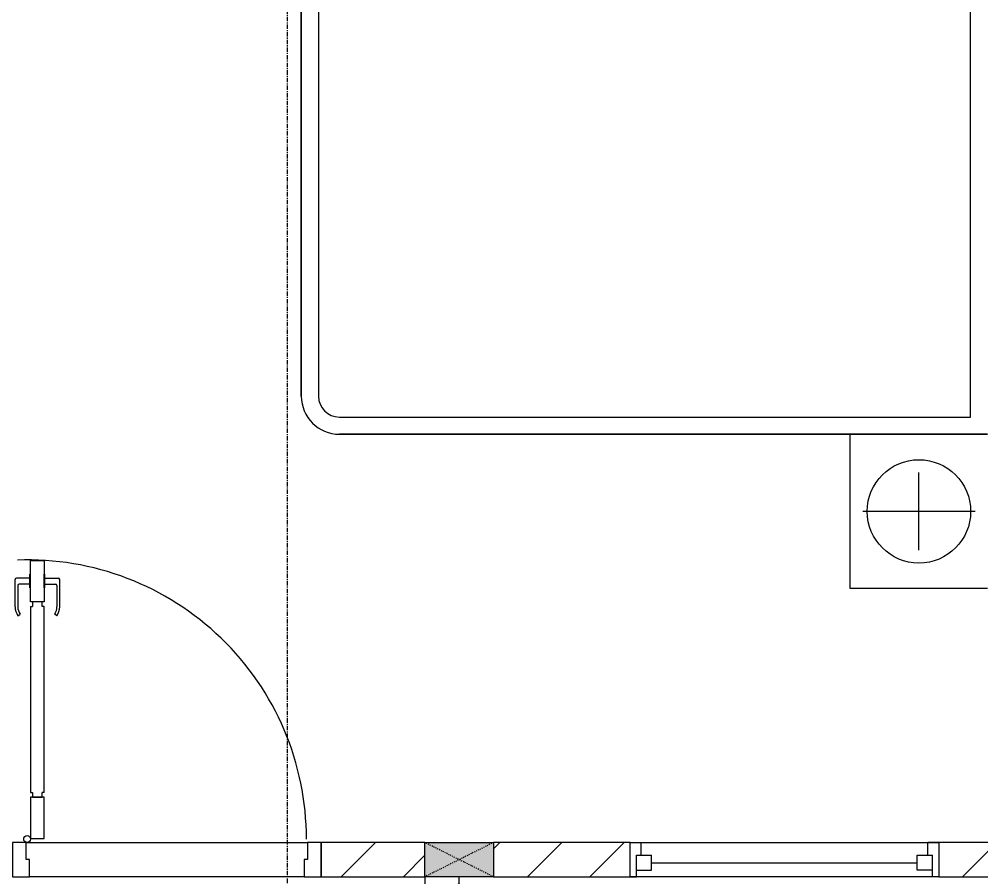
# Model space of a CAD drawing. Header units: millimetres. Extents: x 962 to 239635, y -15958 to 82755.
# Drawn here: x 166921 to 169723, y 28837 to 31337 of the extents above; entities that cross this region are included whole.
import ezdxf

# ---------------------------------------------------------------- set-up
doc = ezdxf.new("R2010")
doc.units = ezdxf.units.MM
doc.linetypes.add('Dash', pattern=[6, 3, -3])
doc.linetypes.add('Grid Line', pattern=[22.225, 12.7, -3.175, 3.175, -3.175])
for name, color, linetype, lineweight in [('0-1', 7, 'Continuous', 5), ('A-ANNO-DIMS', 211, 'Continuous', 9), ('A-ANNO-DIMS-160', 211, 'Continuous', 9), ('A-DETL-GENF-1', 9, 'Continuous', 9), ('A-DOOR-1', 254, 'Continuous', 9), ('A-DOOR-2', 9, 'Continuous', 9), ('A-FLOR-2', 9, 'Continuous', 9), ('A-GLAZ-1', 254, 'Continuous', 9), ('A-GLAZ-2', 9, 'Continuous', 9), ('A-WALL-1', 253, 'Continuous', 18), ('A-WALL-2', 9, 'Continuous', 9), ('A-WALL-PATT-1', 10, 'Continuous', 9), ('I-FURN-1', 254, 'Continuous', 9), ('S-COLS', 52, 'Continuous', 9), ('S-COLS-3', 254, 'Continuous', 9), ('S-COLS-4', 253, 'Continuous', 18), ('S-COLS-HDLN-1', 9, 'Dash', 9), ('S-GRID-1', 1, 'Grid Line', 9)]:
    doc.layers.add(name, color=color, linetype=linetype, lineweight=lineweight)
doc.styles.add('UTM Avo', font='UTM Avo.ttf', dxfattribs={"width": 0.9, "height": 400})
doc.dimstyles.new('1_Dim_chi_tiet_2_5', dxfattribs={"dimscale": 304.8, "dimtxt": 399.720379, "dimasz": 0.629921, "dimexe": 0.524934, "dimexo": 0.0625, "dimgap": 0.052493, "dimtad": 1, "dimdec": 0, "dimrnd": 5, "dimzin": 0, "dimdsep": 46, "dimtxsty": 'UTM Avo', "dimblk1": 'OBLIQUE', "dimblk2": 'OBLIQUE', "dimsah": 1, "dimcen": 0.09, "dimdle": 0.524934, "dimazin": 0, "dimtfac": 1, "dimtdec": 4, "dimtix": 1, "dimtmove": 0, "dimatfit": 3, "dimfxl": 1.049869, "dimfxlon": 1, "dimtvp": 1, "dimtolj": 1, "dimtzin": 0, "dimarcsym": 2})
pattern_1 = [(45, (0, 0), (-90.50967, 90.50967), [])]

# ---------------------------------------------------------------- blocks, each defined once
blk = doc.blocks.new('DOOR_CW_01 CANH MO-PANEL KINH - DIW_01-900x2200-CỬA GỖ VÂN LAMINATE-553393-TKCS_MB TẦNG 2')
at = {"layer": 'A-DETL-GENF-1'}
for p, q in [((-397, 872), (-357, 872)), ((-397, 752), (-397, 872)), ((-357, 872), (-357, 752)), ((-442, 737), (-442, 816.5)), ((-399, 820.5), (-438, 820.5)), ((-399, 831.8), (-397, 831.8)), ((-399, 792.2), (-399, 831.8)), ((-397, 792.2), (-397, 831.8)), ((-357, 792.2), (-357, 831.8)), ((-355, 831.8), (-357, 831.8)), ((-355, 792.2), (-355, 831.8)), ((-355, 820.5), (-316, 820.5)), ((-312, 737), (-312, 816.5)), ((-434, 799.5), (-434, 737)), ((-399, 803.5), (-430, 803.5)), ((-397, 792.2), (-399, 792.2)), ((-357, 792.2), (-355, 792.2)), ((-355, 803.5), (-324, 803.5)), ((-320, 799.5), (-320, 737)), ((-357, 752), (-397, 752)), ((-397, 738), (-391, 738)), ((-397, 738), (-397, 196)), ((-363, 752), (-391, 752)), ((-391, 752), (-391, 738)), ((-363, 738), (-363, 752)), ((-357, 738), (-363, 738)), ((-357, 196), (-357, 738)), ((-433.9, 711.2), (-427.3, 715.8)), ((-320.1, 711.2), (-326.7, 715.8)), ((-397, 196), (-391, 196)), ((-357, 182), (-397, 182)), ((-397, 182), (-397, 62)), ((-391, 196), (-391, 182)), ((-391, 182), (-363, 182)), ((-357, 196), (-363, 196)), ((-363, 182), (-363, 196)), ((-357, 62), (-357, 182)), ((-397, 62), (-357, 62))]:
    blk.add_line(p, q, dxfattribs=at)
blk.add_circle((-407, 60), 10, dxfattribs=at)
for centre, radius, start, end in [((-407, 60), 814, 360, 92), ((-438, 816.5), 4, 90, 180), ((-316, 816.5), 4, 0, 90), ((-430, 799.5), 4, 90, 180), ((-324, 799.5), 4, 360, 90), ((-397, 737), 45, 180, 215), ((-397, 737), 37, 180, 215), ((-357, 737), 37, 325, 0), ((-357, 737), 45, 325, 0)]:
    blk.add_arc(centre, radius, start, end, dxfattribs=at)
at = {"layer": 'A-DOOR-2'}
for p, q in [((-410, 50), (-450, 50)), ((-450, 50), (-450, -50)), ((-410, 0), (-410, 50)), ((-407, 50), (-382, 50)), ((450, 50), (410, 50)), ((410, 50), (410, 0)), ((450, -50), (450, 50)), ((-400, 0), (-410, 0)), ((-400, -50), (-400, 0)), ((410, 0), (400, 0)), ((400, 0), (400, -50)), ((-450, -50), (-400, -50)), ((400, -50), (450, -50))]:
    blk.add_line(p, q, dxfattribs=at)
blk = doc.blocks.new('M_Fixed - 900 x 1400-901191-TKCS_MB TẦNG 2')
at = {"layer": 'A-GLAZ-2'}
for p, q in [((-450, 37), (-418, 37)), ((-418, 0), (-418, 37)), ((418, 0), (418, 37)), ((450, 37), (418, 37)), ((-431, -63), (-431, 0)), ((-431, 0), (-387, 0)), ((-387, -44), (-387, 0)), ((387, 0), (431, 0)), ((387, -44), (387, 0)), ((431, -63), (431, 0)), ((-387, -22), (387, -22)), ((-431, -44), (-387, -44)), ((431, -44), (387, -44)), ((-450, -63), (-431, -63)), ((448.9, -63), (431, -63))]:
    blk.add_line(p, q, dxfattribs=at)
blk = doc.blocks.new('GIUONG NGU-2TAB-1600x2000 - GIUONG NGU-2TAB-1600x2000-901192-TKCS_MB TẦNG 2')
at = {"layer": 'I-FURN-1'}
for p, q in [((569.6, 2050), (1997.1, 2050)), ((1997.1, 2050), (569.6, 2050)), ((1997.1, 2000), (569.6, 2000)), ((458.5, 50), (458.5, 1938.9)), ((458.5, 1938.9), (458.5, 50)), ((508.5, 1938.9), (508.5, 100)), ((8.5, 50), (8.5, 450.3)), ((8.5, 450.3), (458.5, 450.3)), ((8.5, 450.3), (458.5, 450.3)), ((8.5, 50), (8.5, 450.3)), ((458.5, 450.3), (458.5, 50)), ((458.5, 450.3), (458.5, 50)), ((233.5, 86.8), (233.5, 413.5)), ((120.2, 250.2), (346.8, 250.2)), ((508.5, 100), (2058.2, 100))]:
    blk.add_line(p, q, dxfattribs=at)
blk.add_circle((233.5, 250.2), 150.7, dxfattribs=at)
for radius in [111.1, 111.1, 61.1]:
    blk.add_arc((569.6, 1938.9), radius, 90, 180, dxfattribs=at)
blk = doc.blocks.new('G1_SOF - BO TRU - 100x200-746114-TKCS_MB TẦNG 2')
at = {"layer": 'S-COLS'}
blk.add_hatch(color=256, dxfattribs=at).paths.add_polyline_path([(50, -100), (50, 100), (-50, 100), (-50, -100)])
at = {"layer": 'S-COLS-4'}
for p, q in [((-50, 100), (50, 100)), ((-50, -100), (-50, 100)), ((50, 100), (50, -100)), ((50, -100), (-50, -100))]:
    blk.add_line(p, q, dxfattribs=at)
at = {"layer": 'S-COLS-HDLN-1'}
for p, q in [((50, -100), (-50, 100)), ((-50, -100), (50, 100))]:
    blk.add_line(p, q, dxfattribs=at)
blk = doc.blocks.new('NCV_TKTC_TANG 2_rvt-1-TKCS_MB TẦNG 2')
at = {"layer": 'A-WALL-PATT-1'}
h = blk.add_hatch(dxfattribs=at)
h.set_pattern_fill('FP_1', color=256, style=0, pattern_type=2)
h.set_pattern_definition(pattern_1)
h.paths.add_polyline_path([(103252.6, 28836.9), (104050.9, 28836.9), (104050.9, 28936.9), (103252.6, 28936.9), (103252.6, 28908.1)])
h.paths.add_polyline_path([(105150.5, 28836.9), (105150.5, 28936.9), (104850.9, 28936.9), (104850.9, 28836.9)])
h.paths.add_polyline_path([(106050.5, 28836.9), (106352.6, 28836.9), (106352.6, 28936.9), (106050.5, 28936.9)])
h.paths.add_polyline_path([(106552.6, 28836.9), (106950.5, 28836.9), (106950.5, 28936.9), (106552.6, 28936.9), (106552.6, 28857)])
h.paths.add_polyline_path([(108052.6, 28836.9), (108052.6, 28936.9), (107850.5, 28936.9), (107850.5, 28836.9)])
h = blk.add_hatch(dxfattribs=at)
h.set_pattern_fill('FP_1', color=256, style=0, pattern_type=2)
h.set_pattern_definition(pattern_1)
h.paths.add_polyline_path([(106352.6, 27836.9), (106452.6, 27836.9), (106452.6, 27886.9), (106352.6, 27886.9), (106352.6, 27850)])
h.paths.add_polyline_path([(106352.6, 28786.9), (106452.6, 28786.9), (106452.6, 28836.9), (106352.6, 28836.9)])
at = {"layer": 'A-FLOR-2'}
blk.add_line((105190.5, 28936.9), (106010.5, 28936.9), dxfattribs=at)
at = {"layer": 'A-WALL-1'}
for p, q in [((106352.6, 28936.9), (106050.5, 28936.9)), ((106050.5, 28936.9), (106050.5, 28836.9)), ((106950.5, 28936.9), (106552.6, 28936.9)), ((106950.5, 28836.9), (106950.5, 28936.9)), ((108052.6, 28936.9), (107850.5, 28936.9)), ((107850.5, 28936.9), (107850.5, 28836.9)), ((106050.5, 28836.9), (106352.6, 28836.9)), ((106352.6, 28836.9), (106352.6, 28786.9)), ((106452.6, 28786.9), (106452.6, 28836.9)), ((106552.6, 28836.9), (106950.5, 28836.9)), ((107850.5, 28836.9), (108052.6, 28836.9))]:
    blk.add_line(p, q, dxfattribs=at)
at = {"layer": 'A-WALL-2'}
for p, q in [((105190.5, 28936.9), (106010.5, 28936.9)), ((106950.5, 28936.9), (107850.5, 28936.9)), ((106000.5, 28836.9), (105200.5, 28836.9)), ((107850.5, 28836.9), (106950.5, 28836.9))]:
    blk.add_line(p, q, dxfattribs=at)
at = {"layer": 'A-DOOR-1'}
blk.add_blockref('DOOR_CW_01 CANH MO-PANEL KINH - DIW_01-900x2200-CỬA GỖ VÂN LAMINATE-553393-TKCS_MB TẦNG 2', (105600.5, 28886.9), dxfattribs=at)
at = {"layer": 'A-GLAZ-1'}
blk.add_blockref('M_Fixed - 900 x 1400-901191-TKCS_MB TẦNG 2', (107400.5, 28899.9), dxfattribs=at)
at = {"layer": 'I-FURN-1', "rotation": 89.99999999999915}
blk.add_blockref('GIUONG NGU-2TAB-1600x2000 - GIUONG NGU-2TAB-1600x2000-901192-TKCS_MB TẦNG 2', (108042.6, 29668.6), dxfattribs=at)
at = {"layer": 'S-COLS-3', "rotation": 90.00000000000037}
blk.add_blockref('G1_SOF - BO TRU - 100x200-746114-TKCS_MB TẦNG 2', (106452.6, 28886.9), dxfattribs=at)
blk = doc.blocks.new('DIMBLOCK67-TKCS_MB TẦNG 2')
at = {"layer": 'A-ANNO-DIMS-160'}
for p, q in [((161703.5, 29007.8), (161703.5, 28527.8)), ((161703.5, 28687.8), (161703.5, 29007.8)), ((169903.5, 29007.8), (169903.5, 28527.8)), ((169903.5, 28687.8), (169903.5, 29007.8)), ((161703.5, 28687.8), (169903.5, 28687.8))]:
    blk.add_line(p, q, dxfattribs=at)
at = {"layer": 'A-ANNO-DIMS-160', "lineweight": 25}
for p, q in [((161703.5, 28687.8), (161799.5, 28783.8)), ((169903.5, 28687.8), (169999.5, 28783.8)), ((161703.5, 28687.8), (161607.5, 28591.8)), ((169903.5, 28687.8), (169807.5, 28591.8))]:
    blk.add_line(p, q, dxfattribs=at)
at = {"layer": 'A-ANNO-DIMS-160', "color": 0, "insert": (165255.7, 29207.5), "char_height": 400, "width": 1314.636, "attachment_point": 1, "line_spacing_factor": 1.110334, "style": 'UTM Avo'}
blk.add_mtext('8200', dxfattribs=at)
blk = doc.blocks.new('_Oblique')
at = {"color": 0, "linetype": 'ByBlock', "lineweight": -2}
blk.add_line((-0.5, -0.5), (0.5, 0.5), dxfattribs=at)

msp = doc.modelspace()

# ---------------------------------------------------------------- linework, layer by layer
at = {"layer": 'S-GRID-1'}
msp.add_line((167703.5, 19351.6), (167703.5, 76542.3), dxfattribs=at)

# ---------------------------------------------------------------- block references
at = {"layer": '0-1'}
msp.add_blockref('NCV_TKTC_TANG 2_rvt-1-TKCS_MB TẦNG 2', (61750.9, 0), dxfattribs=at)

# ---------------------------------------------------------------- dimensions: what is measured, and where the dimension line sits
at = {"layer": 'A-ANNO-DIMS'}
dim = msp.add_linear_dim(base=(169903.5, 28687.8), p1=(161703.5, 29007.8), p2=(169903.5, 29007.8), dimstyle='1_Dim_chi_tiet_2_5', override={"dimpost": '<>', "dimfxl": 8200}, dxfattribs=at)
dim.commit()
dim.dimension.update_dxf_attribs({"geometry": 'DIMBLOCK67-TKCS_MB TẦNG 2', "text_midpoint": (165803.5, 28910.8)})

doc.saveas('drawing.dxf')
